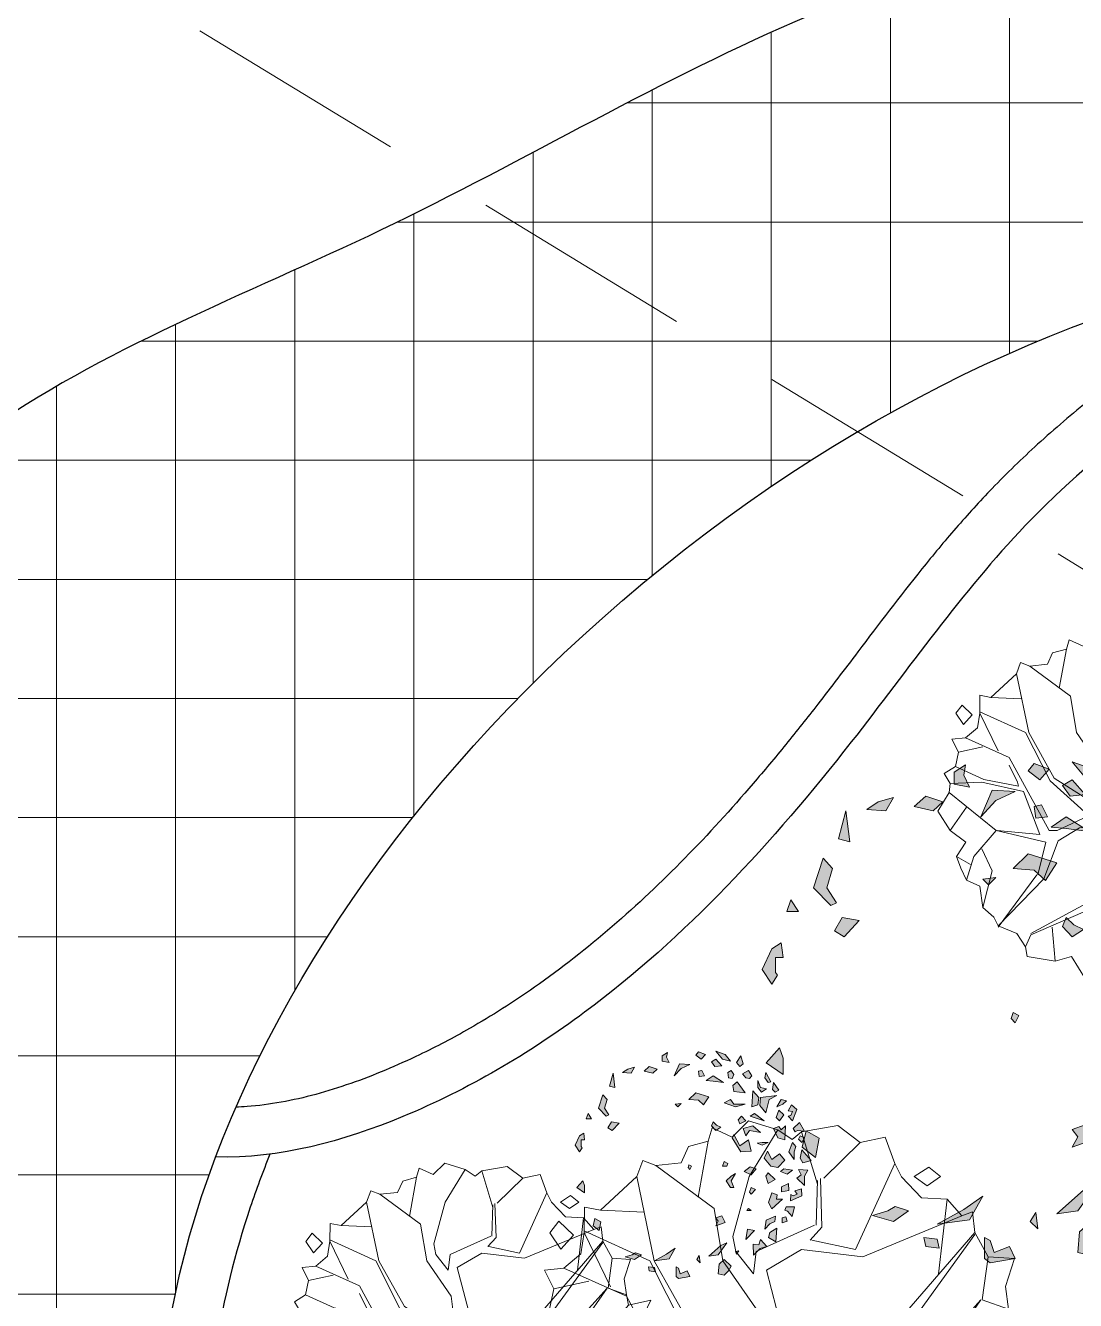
# Model space of a CAD drawing. Header units: inches. Extents: x -12 to 20935469, y -1604 to 24729220.
# Drawn here: x 20933147.7 to 20933253.4, y 24710552.2 to 24710680.7 of the extents above; entities that cross this region are included whole.
import ezdxf

# ---------------------------------------------------------------- set-up
doc = ezdxf.new("R2010")
doc.units = ezdxf.units.IN
doc.header["$LTSCALE"] = 0.03
doc.header["$MEASUREMENT"] = 0
doc.linetypes.add('DASHED2', pattern=[0.375, 0.25, -0.125])
for name, color, linetype, lineweight in [('Dot', 253, 'Continuous', 0), ('Hatch', 253, 'Continuous', 15), ('hatch-1', 253, 'Continuous', 5), ('ILLUSTR-TREE', 74, 'Continuous', 0)]:
    doc.layers.add(name, color=color, linetype=linetype, lineweight=lineweight)
doc.styles.add('ATTR', font='romans.shx', dxfattribs={"width": 0.8, "height": 0.7})

# ---------------------------------------------------------------- blocks, each defined once
blk = doc.blocks.new('TREE_009')
at = {"layer": 'ILLUSTR-TREE'}
for p, q in [((-12160.46, 13912.91), (-12166.65, 13906.74)), ((-12149.34, 13909.54), (-12160.46, 13912.91)), ((-12126.77, 13911.14), (-12140.45, 13908.76)), ((-12118.31, 13904.71), (-12126.77, 13911.14)), ((-12174.22, 13910.26), (-12175.66, 13905.24)), ((-12166.65, 13906.74), (-12174.22, 13910.26)), ((-12149.34, 13909.54), (-12160.26, 13891.83)), ((-12143.96, 13905.85), (-12149.34, 13909.54)), ((-12140.45, 13908.76), (-12143.96, 13905.85)), ((-12140.45, 13908.76), (-12134.4, 13889.01)), ((-12108.88, 13906.74), (-12118.31, 13904.71)), ((-12105.24, 13896.77), (-12108.88, 13906.74)), ((-12183.16, 13903.21), (-12185.91, 13897.04)), ((-12175.66, 13905.24), (-12183.16, 13903.21)), ((-12179.51, 13884.08), (-12175.66, 13905.24)), ((-12132.06, 13891.31), (-12118.31, 13904.71)), ((-12200.35, 13897.92), (-12202.62, 13891.83)), ((-12195.47, 13896.07), (-12200.35, 13897.92)), ((-12185.91, 13897.04), (-12195.47, 13896.07)), ((-12120.09, 13864.33), (-12105.24, 13896.77)), ((-12102.7, 13891.75), (-12105.24, 13896.77)), ((-12202.62, 13891.83), (-12216.38, 13879.14)), ((-12196.02, 13860.09), (-12202.62, 13891.83)), ((-12195.47, 13896.07), (-12173.46, 13879.85)), ((-12160.26, 13891.83), (-12166.31, 13869.26)), ((-12095.13, 13883.81), (-12102.7, 13891.75)), ((-12097.95, 13891.83), (-12092.45, 13895.36)), ((-12093, 13888.31), (-12097.95, 13891.83)), ((-12088.05, 13891.83), (-12093, 13888.31)), ((-12092.45, 13895.36), (-12088.05, 13891.83)), ((-12134.95, 13873.5), (-12134.4, 13890.42)), ((-12133.3, 13891.13), (-12132.75, 13872.79)), ((-12085.43, 13883.37), (-12095.13, 13883.81)), ((-12085.43, 13883.37), (-12088.74, 13855.16)), ((-12079.93, 13877.02), (-12085.43, 13883.37)), ((-12222.36, 13880.28), (-12222.43, 13870.68)), ((-12216.38, 13879.14), (-12222.36, 13880.28)), ((-12199.87, 13878.43), (-12216.38, 13879.14)), ((-12173.46, 13879.85), (-12170.16, 13860.09)), ((-12117.34, 13861.51), (-12079.93, 13877.02)), ((-12075.87, 13878.52), (-12079.93, 13877.02)), ((-12074.98, 13870.68), (-12075.87, 13878.52)), ((-12231.99, 13875), (-12235.43, 13870.59)), ((-12226.48, 13869.71), (-12231.99, 13875)), ((-12157.51, 13863.62), (-12135.5, 13873.5)), ((-12132.75, 13872.79), (-12137.15, 13867.85)), ((-12235.43, 13870.59), (-12231.3, 13864.41)), ((-12231.3, 13864.41), (-12226.48, 13869.71)), ((-12222.43, 13870.68), (-12223.73, 13862.65)), ((-12197.67, 13860.09), (-12222.43, 13871.38)), ((-12222.43, 13870.68), (-12212.52, 13850.22)), ((-12166.31, 13869.26), (-12165.21, 13863.62)), ((-12136.6, 13867.85), (-12120.09, 13864.33)), ((-12112.39, 13827.65), (-12074.98, 13870.68)), ((-12074.98, 13869.97), (-12105.24, 13828.35)), ((-12070.03, 13861.51), (-12074.98, 13870.68)), ((-12223.73, 13862.65), (-12230.13, 13857.27)), ((-12165.21, 13863.62), (-12158.61, 13855.16)), ((-12158.61, 13855.16), (-12157.51, 13863.62)), ((-12153.66, 13856.57), (-12140.45, 13864.33)), ((-12140.45, 13864.33), (-12117.34, 13861.51)), ((-12184.47, 13834), (-12197.67, 13860.09)), ((-12182.26, 13835.41), (-12196.02, 13860.09)), ((-12170.16, 13860.09), (-12156.96, 13841.05)), ((-12072.23, 13845.28), (-12070.03, 13861.51)), ((-12060.06, 13860.89), (-12070.03, 13861.51)), ((-12063.49, 13850.31), (-12060.06, 13860.89)), ((-12230.13, 13857.27), (-12237.49, 13856.48)), ((-12237.49, 13856.48), (-12233.98, 13849.52)), ((-12206.47, 13846.69), (-12230.13, 13857.27)), ((-12144.3, 13820.6), (-12153.66, 13856.57)), ((-12233.98, 13849.52), (-12235.63, 13841.76)), ((-12220.78, 13852.34), (-12233.98, 13849.52)), ((-12062.33, 13841.76), (-12063.49, 13850.31)), ((-12185.02, 13807.2), (-12206.47, 13846.69)), ((-12089.29, 13826.94), (-12072.78, 13845.28)), ((-12072.78, 13845.28), (-12085.43, 13826.94)), ((-12072.23, 13845.28), (-12062.33, 13841.76)), ((-12235.63, 13841.76), (-12241.62, 13837.97)), ((-12235.63, 13841.76), (-12220.23, 13834.7)), ((-12202.07, 13833.29), (-12206.47, 13842.46)), ((-12156.96, 13841.05), (-12154.21, 13818.48)), ((-12061.23, 13836.11), (-12062.33, 13841.76)), ((-12049.05, 13838.85), (-12061.23, 13836.11)), ((-12057.99, 13820.33), (-12049.05, 13838.85)), ((-12241.62, 13837.97), (-12238.38, 13832.59)), ((-12220.23, 13834.7), (-12201.52, 13831.18)), ((-12164.11, 13815.66), (-12184.47, 13834)), ((-12154.21, 13817.78), (-12182.26, 13835.41)), ((-12071.13, 13824.83), (-12061.23, 13836.11)), ((-12238.38, 13832.59), (-12238.93, 13827.65)), ((-12221.33, 13833.29), (-12238.38, 13832.59)), ((-12198.77, 13828.35), (-12221.33, 13833.29)), ((-12201.52, 13831.18), (-12202.07, 13833.29)), ((-12238.93, 13827.65), (-12245.05, 13817.69)), ((-12213.63, 13807.2), (-12238.93, 13827.65)), ((-12189.97, 13805.08), (-12198.77, 13828.35)), ((-12144.3, 13811.43), (-12105.79, 13824.83)), ((-12143.75, 13819.89), (-12112.39, 13827.65)), ((-12105.79, 13824.83), (-12070.58, 13822.71)), ((-12105.24, 13828.35), (-12089.29, 13826.94)), ((-12085.43, 13826.24), (-12071.13, 13824.83)), ((-12051.8, 13826.5), (-12053.87, 13822.1)), ((-12047.68, 13822.1), (-12051.8, 13826.5)), ((-12229.58, 13819.89), (-12238.38, 13807.2)), ((-12150.36, 13819.89), (-12150.9, 13817.78)), ((-12147.6, 13820.6), (-12150.36, 13819.89)), ((-12148.7, 13818.48), (-12147.6, 13820.6)), ((-12070.58, 13822.71), (-12061.78, 13802.96)), ((-12053.87, 13815.04), (-12057.99, 13820.33)), ((-12053.87, 13822.1), (-12049.74, 13817.69)), ((-12049.74, 13817.69), (-12047.68, 13822.1)), ((-12245.05, 13817.69), (-12238.38, 13807.2)), ((-12164.11, 13814.95), (-12180.61, 13807.2)), ((-12150.9, 13817.78), (-12148.7, 13818.48)), ((-12061.78, 13802.96), (-12053.87, 13815.04)), ((-12155.31, 13810.02), (-12168.51, 13808.61)), ((-12155.31, 13810.02), (-12152.01, 13789.56)), ((-12144.3, 13810.72), (-12127.25, 13790.27)), ((-12238.38, 13807.2), (-12229.92, 13800.94)), ((-12213.63, 13807.2), (-12225.73, 13793.09)), ((-12186.67, 13800.85), (-12213.63, 13807.2)), ((-12213.07, 13807.2), (-12189.97, 13805.08)), ((-12180.61, 13807.2), (-12185.02, 13807.2)), ((-12168.51, 13808.61), (-12180.06, 13801.55)), ((-12148.15, 13809.31), (-12131.1, 13789.56)), ((-12148.15, 13808.61), (-12146.5, 13787.45)), ((-12229.92, 13800.94), (-12235.08, 13793.09)), ((-12191.07, 13783.21), (-12186.67, 13800.85)), ((-12180.06, 13801.55), (-12187.77, 13781.1)), ((-12061.43, 13796.53), (-12061.78, 13802.96)), ((-12221.33, 13797.32), (-12215.83, 13785.33)), ((-12064.53, 13790.27), (-12061.43, 13796.53)), ((-12227.38, 13788.86), (-12235.08, 13793.09)), ((-12235.08, 13793.09), (-12232.68, 13786.83)), ((-12225.73, 13793.09), (-12229.58, 13780.39)), ((-12127.25, 13790.27), (-12064.53, 13790.27)), ((-12063.49, 13786.83), (-12064.53, 13790.27)), ((-12232.68, 13786.83), (-12229.58, 13780.39)), ((-12152.01, 13789.56), (-12158.61, 13771.22)), ((-12146.5, 13787.45), (-12155.86, 13767.7)), ((-12131.1, 13789.56), (-12132.75, 13769.81)), ((-12126.7, 13786.04), (-12128.9, 13772.63)), ((-12126.7, 13786.04), (-12105.24, 13786.74)), ((-12105.24, 13786.74), (-12095.89, 13768.4)), ((-12068.31, 13781.54), (-12063.49, 13786.83)), ((-12215.83, 13785.33), (-12220.78, 13765.58)), ((-12212.52, 13755), (-12191.62, 13783.21)), ((-12187.77, 13781.1), (-12212.52, 13755.71)), ((-12070.37, 13770.96), (-12068.31, 13781.54)), ((-12229.58, 13780.39), (-12222.36, 13777.13)), ((-12222.36, 13777.13), (-12220.78, 13765.58)), ((-12099.74, 13776.16), (-12078.28, 13769.81)), ((-12158.61, 13771.22), (-12194.92, 13751.47)), ((-12128.9, 13772.63), (-12106.34, 13758.53)), ((-12155.86, 13767.7), (-12194.92, 13750.77)), ((-12132.75, 13769.81), (-12125.05, 13752.89)), ((-12130, 13769.81), (-12116.24, 13737.37)), ((-12129.45, 13769.11), (-12106.34, 13757.12)), ((-12084.81, 13761.26), (-12078.28, 13769.81)), ((-12078.28, 13769.81), (-12070.37, 13770.96)), ((-12220.78, 13765.58), (-12214.79, 13760.38)), ((-12214.79, 13760.38), (-12212.52, 13755.71)), ((-12106.34, 13758.53), (-12085.98, 13753.59)), ((-12106.34, 13757.12), (-12105.24, 13742.31)), ((-12085.98, 13753.59), (-12084.81, 13761.26)), ((-12212.52, 13755.71), (-12202.42, 13751.56)), ((-12183.37, 13755), (-12181.71, 13736.66)), ((-12125.05, 13752.89), (-12130.55, 13732.43)), ((-12093.07, 13740.98), (-12085.98, 13753.59)), ((-12202.42, 13751.56), (-12197.67, 13744.42)), ((-12194.92, 13750.77), (-12197.67, 13744.42)), ((-12116.24, 13737.37), (-12112.32, 13748.04)), ((-12112.32, 13748.04), (-12105.24, 13742.31)), ((-12197.67, 13744.42), (-12196.91, 13739.22)), ((-12105.24, 13742.31), (-12093.07, 13740.98)), ((-12196.91, 13739.22), (-12181.71, 13736.66)), ((-12181.71, 13736.66), (-12172.84, 13739.22)), ((-12172.84, 13739.22), (-12165.28, 13726.88)), ((-12121.95, 13736.57), (-12116.24, 13737.37)), ((-12108.27, 13740.72), (-12113.77, 13737.19)), ((-12107.72, 13734.37), (-12108.27, 13740.72)), ((-12165.28, 13726.88), (-12157.71, 13733.93)), ((-12157.71, 13733.93), (-12148.77, 13729.52)), ((-12148.77, 13729.52), (-12144.65, 13733.93)), ((-12144.65, 13733.93), (-12130.55, 13732.43)), ((-12130.55, 13732.43), (-12121.95, 13736.57)), ((-12113.77, 13737.19), (-12113.22, 13730.14)), ((-12113.22, 13730.14), (-12107.72, 13734.37))]:
    blk.add_line(p, q, dxfattribs=at)
at = {"layer": 'ILLUSTR-TREE', "style": 'ATTR', "width": 0.8, "flags": 9}
blk.add_attdef('ESTCODE', (-12147.6, 13820.6), '', height=1.05, dxfattribs=at)
blk = doc.blocks.new('GRN1')
at = {"layer": 'ILLUSTR-TREE', "true_color": 0x30441d}
h = blk.add_hatch(color=89, dxfattribs=at)
h.paths.add_polyline_path([(0.2571, -0.0526), (0.2603, -0.0695), (0.2735, -0.0695), (0.2817, -0.0569), (0.2702, -0.059)])
h.paths.add_polyline_path([(0.2406, -0.0821), (0.2308, -0.0927), (0.2357, -0.1137), (0.2472, -0.1011)])
h.paths.add_polyline_path([(0.1897, 0.2148), (0.1848, 0.2064), (0.1914, 0.2), (0.2078, 0.2021)])
h.paths.add_polyline_path([(0.193, 0.1853), (0.1848, 0.1727), (0.1963, 0.1642), (0.2127, 0.1642), (0.1963, 0.1706)])
h.paths.add_polyline_path([(0.1864, 0.1053), (0.2012, 0.1032), (0.2094, 0.1137), (0.1831, 0.1327)])
h.paths.add_polyline_path([(0.2603, 0.0969), (0.2653, 0.0779), (0.285, 0.0611), (0.2768, 0.0842)])
h.paths.add_polyline_path([(0.2078, 0.08), (0.2242, 0.0547), (0.2127, 0.0379), (0.2111, 0.0547)])
h.paths.add_polyline_path([(0.2521, -0.0021), (0.2538, -0.0274), (0.2242, -0.04), (0.2423, -0.0232)])
h.paths.add_polyline_path([(0.2653, 0.0253), (0.2751, 0.0126), (0.2833, 0.019), (0.2768, 0.0358)])
h.paths.add_polyline_path([(0.2373, 0.0274), (0.2357, 0.019), (0.2226, 0.0211), (0.2242, 0.0337)])
h.paths.add_polyline_path([(0.2488, 0.0758), (0.2472, 0.059), (0.2587, 0.0505), (0.2653, 0.0611)])
h.paths.add_polyline_path([(0.2094, 0.1958), (0.2078, 0.1895), (0.2193, 0.1811), (0.2324, 0.1832)])
h.paths.add_polyline_path([(0.2291, 0.1263), (0.2193, 0.1348), (0.2176, 0.1432), (0.2242, 0.1495), (0.2373, 0.1411)])
h.paths.add_polyline_path([(0.2373, 0.099), (0.2275, 0.1053), (0.2176, 0.1011), (0.2193, 0.0927), (0.2324, 0.0905)])
h.paths.add_polyline_path([(0.2538, 0.1284), (0.2472, 0.12), (0.2571, 0.1116), (0.2735, 0.1221)])
h.paths.add_polyline_path([(0.1963, -0.1853), (0.1996, -0.1979), (0.2308, -0.1895)])
h.paths.add_polyline_path([(0.2456, -0.1369), (0.2308, -0.1453), (0.2324, -0.1663), (0.2406, -0.1537)])
h.paths.add_polyline_path([(0.0402, 0.1474), (0.0386, 0.1221), (0.0731, 0.1011), (0.0813, 0.1053), (0.0534, 0.12), (0.0682, 0.1411)])
h.paths.add_polyline_path([(0.0731, 0.278), (0.0616, 0.2716), (0.0698, 0.2632), (0.078, 0.2674)])
h.paths.add_polyline_path([(-0.2275, -0.0884), (-0.2226, -0.0526), (-0.1963, -0.0379), (-0.2111, -0.059)])
h.paths.add_polyline_path([(0.0205, 0.2527), (0.0386, 0.24), (0.0616, 0.2485), (0.0517, 0.2569), (0.0386, 0.2527)])
h.paths.add_polyline_path([(-0.2406, 0.099), (-0.2242, 0.0821), (-0.2357, 0.0695), (-0.2587, 0.0674), (-0.262, 0.0821), (-0.2521, 0.0927)])
h.paths.add_polyline_path([(-0.2324, 0.0232), (-0.2242, 0.0147), (-0.2143, 0.0211)])
h.paths.add_polyline_path([(-0.1307, 0.2358), (-0.1344, 0.2232), (-0.1226, 0.2231), (-0.1198, 0.2319)])
h.paths.add_polyline_path([(-0.1039, 0.2299), (-0.106, 0.2367), (-0.1191, 0.2474), (-0.0951, 0.2536), (-0.0951, 0.2327)])
h.paths.add_polyline_path([(-0.0555, 0.2396), (-0.0585, 0.2217), (-0.0467, 0.2215), (-0.0384, 0.2388)])
h.paths.add_polyline_path([(-0.0771, 0.224), (-0.1, 0.1981), (-0.0846, 0.1897), (-0.0609, 0.1985), (-0.0663, 0.2109), (-0.0766, 0.2096)])
h.paths.add_polyline_path([(-0.216, 0.0442), (-0.2127, 0.0674), (-0.1831, 0.0884), (-0.1897, 0.0737)])
h.paths.add_polyline_path([(-0.1421, 0.0611), (-0.1339, 0.0842), (-0.1174, 0.0758), (-0.1224, 0.0611), (-0.1306, 0.0674)])
h.paths.add_polyline_path([(-0.1812, 0.2081), (-0.1707, 0.1899), (-0.1581, 0.1935), (-0.1472, 0.2104)])
h.paths.add_polyline_path([(-0.2132, 0.1534), (-0.187, 0.1527), (-0.1886, 0.166), (-0.1749, 0.1708), (-0.1924, 0.186), (-0.1969, 0.1696)])
h.paths.add_polyline_path([(-0.15, 0.1808), (-0.1283, 0.1846), (-0.118, 0.2068), (-0.1309, 0.2058), (-0.1372, 0.1936)])
h.paths.add_polyline_path([(-0.1536, 0.1558), (-0.1749, 0.1348), (-0.1503, 0.139)])
h.paths.add_polyline_path([(-0.1043, 0.1474), (-0.1043, 0.1369), (-0.0994, 0.1411)])
h.paths.add_polyline_path([(-0.2028, 0.1179), (-0.2111, 0.1116), (-0.2045, 0.1095)])
h.paths.add_polyline_path([(-0.0205, 0.099), (-0.032, 0.0863), (-0.0485, 0.0969), (-0.0485, 0.1053), (-0.032, 0.099), (-0.014, 0.1095)])
h.paths.add_polyline_path([(0.0189, 0.2295), (0.0008, 0.2127), (0.0041, 0.1958), (0.0238, 0.179), (0.0402, 0.1874), (0.0205, 0.1979), (0.0337, 0.2169)])
h.paths.add_polyline_path([(-0.0287, 0.2064), (-0.0386, 0.1895), (-0.0205, 0.1832), (-0.0123, 0.1895)])
h.paths.add_polyline_path([(-0.0534, 0.1579), (-0.0649, 0.1474), (-0.06, 0.1432), (-0.0485, 0.1474)])
h.paths.add_polyline_path([(0.0178, 0.294), (0.0123, 0.2737), (0.0238, 0.2674), (0.0435, 0.2716)])
h.paths.add_polyline_path([(-0.0435, 0.278), (-0.0255, 0.259), (-0.0172, 0.2695), (-0.0041, 0.2632), (-0.0057, 0.2864), (-0.0205, 0.278)])
h.paths.add_polyline_path([(-0.0808, 0.244), (-0.0685, 0.2712), (-0.0515, 0.2704), (-0.056, 0.254), (-0.0646, 0.2603), (-0.0686, 0.2503), (-0.0653, 0.2447)])
h.paths.add_polyline_path([(0.0041, 0.0021), (-0.0041, -0.0021), (0.0008, -0.0063), (0.0074, -0.0042)])
h.paths.add_polyline_path([(0.0041, 0.0884), (0.0107, 0.0905), (0.0156, 0.0821), (0.0041, 0.0779)])
h.paths.add_polyline_path([(-0.0025, 0.16), (-0.0172, 0.1474), (-0.009, 0.1306), (0.0025, 0.1453)])
h.paths.add_polyline_path([(-0.0057, 0.2485), (-0.0156, 0.2358), (-0.009, 0.219), (-0.0025, 0.2274)])
h.paths.add_polyline_path([(0.0616, 0.1895), (0.055, 0.1748), (0.06, 0.1621), (0.0616, 0.1748)])
h.paths.add_polyline_path([(0.1634, 0.2337), (0.1552, 0.2253), (0.1486, 0.2106), (0.1667, 0.2211)])
h.paths.add_polyline_path([(0.1552, 0.1327), (0.1486, 0.1095), (0.1585, 0.0821), (0.1667, 0.0969), (0.1552, 0.1053)])
h.paths.add_polyline_path([(0.0994, 0.0737), (0.0912, 0.0611), (0.1027, 0.0505), (0.1125, 0.0547), (0.1043, 0.0632)])
h.paths.add_polyline_path([(0.1569, -0.0232), (0.1486, -0.0316), (0.1552, -0.0379)])
h.paths.add_polyline_path([(0.1536, 0.0316), (0.1651, 0.019), (0.1667, -0.0042), (0.1831, 0.0126), (0.1733, 0.0442)])
h.paths.add_polyline_path([(0.1027, 0.2316), (0.0682, 0.2295), (0.0731, 0.2127), (0.0961, 0.2021), (0.101, 0.2148), (0.0928, 0.2211)])
h.paths.add_polyline_path([(0.1289, 0.2274), (0.1142, 0.2169), (0.1224, 0.2085), (0.1404, 0.2148)])
h.paths.add_polyline_path([(0.0862, 0.1706), (0.0912, 0.1432), (0.078, 0.1348), (0.0961, 0.1284), (0.1027, 0.1516)])
h.paths.add_polyline_path([(0.1339, 0.1832), (0.1667, 0.1916), (0.1766, 0.2106), (0.1716, 0.1706), (0.1519, 0.1685)])
h.paths.add_polyline_path([(0.1257, 0.1453), (0.1142, 0.179), (0.1322, 0.1558)])
h.paths.add_polyline_path([(0.1536, 0.1642), (0.1486, 0.1495), (0.1881, 0.1516), (0.1716, 0.1663)])
h.paths.add_polyline_path([(0.1142, 0.1348), (0.1076, 0.12), (0.1174, 0.1158), (0.1257, 0.1242)])
h.paths.add_polyline_path([(0.0879, 0.2548), (0.0912, 0.2611), (0.0895, 0.278), (0.1109, 0.2653), (0.0961, 0.2506)])
h.paths.add_polyline_path([(0.1142, 0.2485), (0.1421, 0.259), (0.1536, 0.2464), (0.1388, 0.2379), (0.1371, 0.2485), (0.1273, 0.2443), (0.1257, 0.2379)])
h.paths.add_polyline_path([(-0.2521, -0.0084), (-0.2653, -0.0021), (-0.2702, -0.0295), (-0.2653, -0.0358), (-0.2423, -0.0358), (-0.2456, -0.0295), (-0.2587, -0.0253)])
h.paths.add_polyline_path([(-0.2538, -0.0863), (-0.2439, -0.0884), (-0.2423, -0.1032), (-0.2521, -0.1011)])
h.paths.add_polyline_path([(0.055, -0.2822), (0.0386, -0.2716), (0.0485, -0.2653), (0.0517, -0.2674), (0.0682, -0.2674), (0.0682, -0.259), (0.0846, -0.2611), (0.078, -0.2716)])
h.paths.add_polyline_path([(-0.1322, -0.219), (-0.1536, -0.2232), (-0.1421, -0.2379), (-0.124, -0.2337)])
h.paths.add_polyline_path([(-0.2176, -0.16), (-0.2242, -0.1369), (-0.2127, -0.12), (-0.2078, -0.1348), (-0.2127, -0.1432)])
h.paths.add_polyline_path([(-0.0485, -0.278), (-0.0616, -0.259), (-0.0435, -0.259), (-0.032, -0.2632)])
h.paths.add_polyline_path([(0.1289, -0.2), (0.1257, -0.2064), (0.1454, -0.2253), (0.1782, -0.2148), (0.1667, -0.2043), (0.1454, -0.2106)])
h.paths.add_polyline_path([(0.1191, -0.2548), (0.1322, -0.2506), (0.1191, -0.2422)])
h.paths.add_polyline_path([(0.1092, -0.1748), (0.0912, -0.1916), (0.0977, -0.2021), (0.1125, -0.1937)])
at = {"layer": 'ILLUSTR-TREE', "color": 89, "true_color": 0x30441d}
for p, q in [((-0.0057, 0.2864), (-0.0205, 0.278)), ((-0.0041, 0.2632), (-0.0057, 0.2864)), ((0.0178, 0.294), (0.0123, 0.2737)), ((0.0435, 0.2716), (0.0178, 0.294)), ((-0.0808, 0.244), (-0.0685, 0.2712)), ((-0.0685, 0.2712), (-0.0515, 0.2704)), ((-0.0515, 0.2704), (-0.056, 0.254)), ((-0.0205, 0.278), (-0.0435, 0.278)), ((-0.0435, 0.278), (-0.0255, 0.259)), ((-0.0255, 0.259), (-0.0172, 0.2695)), ((-0.0172, 0.2695), (-0.0041, 0.2632)), ((0.0123, 0.2737), (0.0238, 0.2674)), ((0.0238, 0.2674), (0.0435, 0.2716)), ((0.0731, 0.278), (0.0616, 0.2716)), ((0.0616, 0.2716), (0.0698, 0.2632)), ((0.078, 0.2674), (0.0731, 0.278)), ((0.0895, 0.278), (0.1109, 0.2653)), ((0.0912, 0.2611), (0.0895, 0.278)), ((-0.0646, 0.2603), (-0.0686, 0.2503)), ((-0.056, 0.254), (-0.0646, 0.2603)), ((0.0517, 0.2569), (0.0386, 0.2527)), ((0.0616, 0.2485), (0.0517, 0.2569)), ((0.0698, 0.2632), (0.078, 0.2674)), ((0.0879, 0.2548), (0.0912, 0.2611)), ((0.0961, 0.2506), (0.0879, 0.2548)), ((0.1109, 0.2653), (0.0961, 0.2506)), ((0.1142, 0.2485), (0.1421, 0.259)), ((0.1421, 0.259), (0.1536, 0.2464)), ((-0.1191, 0.2474), (-0.0951, 0.2536)), ((-0.106, 0.2367), (-0.1191, 0.2474)), ((-0.0951, 0.2536), (-0.0951, 0.2327)), ((-0.0653, 0.2447), (-0.0808, 0.244)), ((-0.0686, 0.2503), (-0.0653, 0.2447)), ((-0.0057, 0.2485), (-0.0156, 0.2358)), ((-0.0025, 0.2274), (-0.0057, 0.2485)), ((0.0386, 0.2527), (0.0205, 0.2527)), ((0.0205, 0.2527), (0.0386, 0.24)), ((0.0386, 0.24), (0.0616, 0.2485)), ((0.1257, 0.2379), (0.1142, 0.2485)), ((0.1273, 0.2443), (0.1257, 0.2379)), ((0.1371, 0.2485), (0.1273, 0.2443)), ((0.1388, 0.2379), (0.1371, 0.2485)), ((0.1536, 0.2464), (0.1388, 0.2379)), ((-0.1307, 0.2358), (-0.1344, 0.2232)), ((-0.1198, 0.2319), (-0.1307, 0.2358)), ((-0.1226, 0.2231), (-0.1198, 0.2319)), ((-0.1039, 0.2299), (-0.106, 0.2367)), ((-0.0951, 0.2327), (-0.1039, 0.2299)), ((-0.0555, 0.2396), (-0.0585, 0.2217)), ((-0.0384, 0.2388), (-0.0555, 0.2396)), ((-0.0467, 0.2215), (-0.0384, 0.2388)), ((-0.0156, 0.2358), (-0.009, 0.219)), ((-0.009, 0.219), (-0.0025, 0.2274)), ((0.0189, 0.2295), (0.0008, 0.2127)), ((0.0337, 0.2169), (0.0189, 0.2295)), ((0.1027, 0.2316), (0.0682, 0.2295)), ((0.0682, 0.2295), (0.0731, 0.2127)), ((0.0928, 0.2211), (0.1027, 0.2316)), ((0.1289, 0.2274), (0.1142, 0.2169)), ((0.1404, 0.2148), (0.1289, 0.2274)), ((0.1634, 0.2337), (0.1552, 0.2253)), ((0.1667, 0.2211), (0.1634, 0.2337)), ((-0.1344, 0.2232), (-0.1226, 0.2231)), ((-0.0771, 0.224), (-0.1, 0.1981)), ((-0.0766, 0.2096), (-0.0771, 0.224)), ((-0.0585, 0.2217), (-0.0467, 0.2215)), ((0.0008, 0.2127), (0.0041, 0.1958)), ((0.0205, 0.1979), (0.0337, 0.2169)), ((0.0731, 0.2127), (0.0961, 0.2021)), ((0.101, 0.2148), (0.0928, 0.2211)), ((0.0961, 0.2021), (0.101, 0.2148)), ((0.1142, 0.2169), (0.1224, 0.2085)), ((0.1224, 0.2085), (0.1404, 0.2148)), ((0.1552, 0.2253), (0.1486, 0.2106)), ((0.1486, 0.2106), (0.1667, 0.2211)), ((0.1897, 0.2148), (0.1848, 0.2064)), ((0.2078, 0.2021), (0.1897, 0.2148)), ((-0.1472, 0.2104), (-0.1812, 0.2081)), ((-0.1812, 0.2081), (-0.1707, 0.1899)), ((-0.1581, 0.1935), (-0.1472, 0.2104)), ((-0.1309, 0.2058), (-0.1372, 0.1936)), ((-0.118, 0.2068), (-0.1309, 0.2058)), ((-0.1283, 0.1846), (-0.118, 0.2068)), ((-0.1, 0.1981), (-0.0846, 0.1897)), ((-0.0846, 0.1897), (-0.0609, 0.1985)), ((-0.0663, 0.2109), (-0.0766, 0.2096)), ((-0.0609, 0.1985), (-0.0663, 0.2109)), ((-0.0287, 0.2064), (-0.0386, 0.1895)), ((-0.0123, 0.1895), (-0.0287, 0.2064)), ((0.0402, 0.1874), (0.0205, 0.1979)), ((0.1667, 0.1916), (0.1766, 0.2106)), ((0.1766, 0.2106), (0.1716, 0.1706)), ((0.1848, 0.2064), (0.1914, 0.2)), ((0.1914, 0.2), (0.2078, 0.2021)), ((-0.1924, 0.186), (-0.1969, 0.1696)), ((-0.1749, 0.1708), (-0.1924, 0.186)), ((-0.1707, 0.1899), (-0.1581, 0.1935)), ((-0.1372, 0.1936), (-0.15, 0.1808)), ((-0.15, 0.1808), (-0.1283, 0.1846)), ((-0.0386, 0.1895), (-0.0205, 0.1832)), ((-0.0205, 0.1832), (-0.0123, 0.1895)), ((0.0041, 0.1958), (0.0238, 0.179)), ((0.0238, 0.179), (0.0402, 0.1874)), ((0.0616, 0.1895), (0.055, 0.1748)), ((0.0616, 0.1748), (0.0616, 0.1895)), ((0.1339, 0.1832), (0.1667, 0.1916)), ((0.193, 0.1853), (0.1848, 0.1727)), ((0.1963, 0.1706), (0.193, 0.1853)), ((0.2094, 0.1958), (0.2078, 0.1895)), ((0.2078, 0.1895), (0.2193, 0.1811)), ((0.2324, 0.1832), (0.2094, 0.1958)), ((-0.1969, 0.1696), (-0.2132, 0.1534)), ((-0.1886, 0.166), (-0.1749, 0.1708)), ((0.055, 0.1748), (0.06, 0.1621)), ((0.06, 0.1621), (0.0616, 0.1748)), ((0.1027, 0.1516), (0.0862, 0.1706)), ((0.0862, 0.1706), (0.0912, 0.1432)), ((0.1142, 0.179), (0.1322, 0.1558)), ((0.1257, 0.1453), (0.1142, 0.179)), ((0.1519, 0.1685), (0.1339, 0.1832)), ((0.1716, 0.1706), (0.1519, 0.1685)), ((0.1848, 0.1727), (0.1963, 0.1642)), ((0.2127, 0.1642), (0.1963, 0.1706)), ((0.2193, 0.1811), (0.2324, 0.1832)), ((-0.187, 0.1527), (-0.1886, 0.166)), ((-0.1536, 0.1558), (-0.1749, 0.1348)), ((-0.1503, 0.139), (-0.1536, 0.1558)), ((-0.0534, 0.1579), (-0.0649, 0.1474)), ((-0.0485, 0.1474), (-0.0534, 0.1579)), ((-0.0025, 0.16), (-0.0172, 0.1474)), ((0.0025, 0.1453), (-0.0025, 0.16)), ((0.1322, 0.1558), (0.1257, 0.1453)), ((0.1536, 0.1642), (0.1486, 0.1495)), ((0.1716, 0.1663), (0.1536, 0.1642)), ((0.1881, 0.1516), (0.1716, 0.1663)), ((0.1963, 0.1642), (0.2127, 0.1642)), ((-0.2132, 0.1534), (-0.187, 0.1527)), ((-0.0994, 0.1411), (-0.1043, 0.1474)), ((-0.1043, 0.1474), (-0.1043, 0.1369)), ((-0.0649, 0.1474), (-0.06, 0.1432)), ((-0.06, 0.1432), (-0.0485, 0.1474)), ((-0.0172, 0.1474), (-0.009, 0.1306)), ((-0.009, 0.1306), (0.0025, 0.1453)), ((0.0402, 0.1474), (0.0386, 0.1221)), ((0.0682, 0.1411), (0.0402, 0.1474)), ((0.0912, 0.1432), (0.078, 0.1348)), ((0.0961, 0.1284), (0.1027, 0.1516)), ((0.1486, 0.1495), (0.1881, 0.1516)), ((0.2176, 0.1432), (0.2242, 0.1495)), ((0.2193, 0.1348), (0.2176, 0.1432)), ((0.2242, 0.1495), (0.2373, 0.1411)), ((-0.1749, 0.1348), (-0.1503, 0.139)), ((-0.1043, 0.1369), (-0.0994, 0.1411)), ((0.0534, 0.12), (0.0682, 0.1411)), ((0.078, 0.1348), (0.0961, 0.1284)), ((0.1142, 0.1348), (0.1076, 0.12)), ((0.1257, 0.1242), (0.1142, 0.1348)), ((0.1552, 0.1327), (0.1486, 0.1095)), ((0.1552, 0.1053), (0.1552, 0.1327)), ((0.2094, 0.1137), (0.1831, 0.1327)), ((0.1831, 0.1327), (0.1864, 0.1053)), ((0.2291, 0.1263), (0.2193, 0.1348)), ((0.2373, 0.1411), (0.2291, 0.1263)), ((0.2538, 0.1284), (0.2472, 0.12)), ((0.2735, 0.1221), (0.2538, 0.1284)), ((-0.2028, 0.1179), (-0.2111, 0.1116)), ((-0.2045, 0.1095), (-0.2028, 0.1179)), ((0.0386, 0.1221), (0.0731, 0.1011)), ((0.0813, 0.1053), (0.0534, 0.12)), ((0.1076, 0.12), (0.1174, 0.1158)), ((0.1174, 0.1158), (0.1257, 0.1242)), ((0.2012, 0.1032), (0.2094, 0.1137)), ((0.2472, 0.12), (0.2571, 0.1116)), ((0.2571, 0.1116), (0.2735, 0.1221)), ((-0.2521, 0.0927), (-0.2406, 0.099)), ((-0.2406, 0.099), (-0.2242, 0.0821)), ((-0.2111, 0.1116), (-0.2045, 0.1095)), ((-0.0485, 0.1053), (-0.032, 0.099)), ((-0.0485, 0.0969), (-0.0485, 0.1053)), ((-0.032, 0.099), (-0.014, 0.1095)), ((-0.0205, 0.099), (-0.032, 0.0863)), ((-0.014, 0.1095), (-0.0205, 0.099)), ((0.0731, 0.1011), (0.0813, 0.1053)), ((0.1486, 0.1095), (0.1585, 0.0821)), ((0.1667, 0.0969), (0.1552, 0.1053)), ((0.1864, 0.1053), (0.2012, 0.1032)), ((0.2275, 0.1053), (0.2176, 0.1011)), ((0.2176, 0.1011), (0.2193, 0.0927)), ((0.2373, 0.099), (0.2275, 0.1053)), ((0.2324, 0.0905), (0.2373, 0.099)), ((-0.262, 0.0821), (-0.2521, 0.0927)), ((-0.2127, 0.0674), (-0.1831, 0.0884)), ((-0.1831, 0.0884), (-0.1897, 0.0737)), ((-0.032, 0.0863), (-0.0485, 0.0969)), ((0.0041, 0.0884), (0.0107, 0.0905)), ((0.0041, 0.0779), (0.0041, 0.0884)), ((0.0107, 0.0905), (0.0156, 0.0821)), ((0.1585, 0.0821), (0.1667, 0.0969)), ((0.2193, 0.0927), (0.2324, 0.0905)), ((0.2768, 0.0842), (0.2603, 0.0969)), ((0.2603, 0.0969), (0.2653, 0.0779)), ((-0.2587, 0.0674), (-0.262, 0.0821)), ((-0.2242, 0.0821), (-0.2357, 0.0695)), ((-0.1897, 0.0737), (-0.216, 0.0442)), ((-0.1421, 0.0611), (-0.1339, 0.0842)), ((-0.1339, 0.0842), (-0.1174, 0.0758)), ((-0.1174, 0.0758), (-0.1224, 0.0611)), ((0.0156, 0.0821), (0.0041, 0.0779)), ((0.0994, 0.0737), (0.0912, 0.0611)), ((0.1043, 0.0632), (0.0994, 0.0737)), ((0.2111, 0.0547), (0.2078, 0.08)), ((0.2078, 0.08), (0.2242, 0.0547)), ((0.2488, 0.0758), (0.2472, 0.059)), ((0.2653, 0.0611), (0.2488, 0.0758)), ((0.2653, 0.0779), (0.285, 0.0611)), ((0.285, 0.0611), (0.2768, 0.0842)), ((-0.2357, 0.0695), (-0.2587, 0.0674)), ((-0.216, 0.0442), (-0.2127, 0.0674)), ((-0.1306, 0.0674), (-0.1421, 0.0611)), ((-0.1224, 0.0611), (-0.1306, 0.0674)), ((0.0912, 0.0611), (0.1027, 0.0505)), ((0.1125, 0.0547), (0.1043, 0.0632)), ((0.2472, 0.059), (0.2587, 0.0505)), ((0.2587, 0.0505), (0.2653, 0.0611)), ((0.1027, 0.0505), (0.1125, 0.0547)), ((0.1733, 0.0442), (0.1536, 0.0316)), ((0.1831, 0.0126), (0.1733, 0.0442)), ((0.2127, 0.0379), (0.2111, 0.0547)), ((0.2242, 0.0547), (0.2127, 0.0379)), ((0.1536, 0.0316), (0.1651, 0.019)), ((0.2226, 0.0211), (0.2242, 0.0337)), ((0.2242, 0.0337), (0.2373, 0.0274)), ((0.2768, 0.0358), (0.2653, 0.0253)), ((0.2833, 0.019), (0.2768, 0.0358)), ((-0.2143, 0.0211), (-0.2324, 0.0232)), ((-0.2324, 0.0232), (-0.2242, 0.0147)), ((-0.2242, 0.0147), (-0.2143, 0.0211)), ((0.1651, 0.019), (0.1667, -0.0042)), ((0.2357, 0.019), (0.2226, 0.0211)), ((0.2373, 0.0274), (0.2357, 0.019)), ((0.2653, 0.0253), (0.2751, 0.0126)), ((0.2751, 0.0126), (0.2833, 0.019)), ((0.0041, 0.0021), (-0.0041, -0.0021)), ((0.0074, -0.0042), (0.0041, 0.0021)), ((0.1667, -0.0042), (0.1831, 0.0126)), ((-0.2653, -0.0021), (-0.2702, -0.0295)), ((-0.2521, -0.0084), (-0.2653, -0.0021)), ((-0.2587, -0.0253), (-0.2521, -0.0084)), ((-0.0041, -0.0021), (0.0008, -0.0063)), ((0.0008, -0.0063), (0.0074, -0.0042)), ((0.2423, -0.0232), (0.2521, -0.0021)), ((0.2521, -0.0021), (0.2538, -0.0274)), ((-0.2456, -0.0295), (-0.2587, -0.0253)), ((0.1569, -0.0232), (0.1486, -0.0316)), ((0.1552, -0.0379), (0.1569, -0.0232)), ((0.2242, -0.04), (0.2423, -0.0232)), ((0.2538, -0.0274), (0.2242, -0.04)), ((-0.2702, -0.0295), (-0.2653, -0.0358)), ((-0.2653, -0.0358), (-0.2423, -0.0358)), ((-0.2423, -0.0358), (-0.2456, -0.0295)), ((-0.2226, -0.0526), (-0.1963, -0.0379)), ((-0.1963, -0.0379), (-0.2111, -0.059)), ((0.1486, -0.0316), (0.1552, -0.0379)), ((-0.2275, -0.0884), (-0.2226, -0.0526)), ((0.2702, -0.059), (0.2571, -0.0526)), ((0.2571, -0.0526), (0.2603, -0.0695)), ((-0.2111, -0.059), (-0.2275, -0.0884)), ((0.2603, -0.0695), (0.2735, -0.0695)), ((0.2817, -0.0569), (0.2702, -0.059)), ((0.2735, -0.0695), (0.2817, -0.0569)), ((0.2406, -0.0821), (0.2308, -0.0927)), ((0.2472, -0.1011), (0.2406, -0.0821)), ((-0.2521, -0.1011), (-0.2538, -0.0863)), ((-0.2538, -0.0863), (-0.2439, -0.0884)), ((-0.2439, -0.0884), (-0.2423, -0.1032)), ((0.2308, -0.0927), (0.2357, -0.1137)), ((-0.2423, -0.1032), (-0.2521, -0.1011)), ((0.2357, -0.1137), (0.2472, -0.1011)), ((-0.2242, -0.1369), (-0.2127, -0.12)), ((-0.2127, -0.12), (-0.2078, -0.1348)), ((-0.2176, -0.16), (-0.2242, -0.1369)), ((-0.2078, -0.1348), (-0.2127, -0.1432)), ((0.2456, -0.1369), (0.2308, -0.1453)), ((0.2406, -0.1537), (0.2456, -0.1369)), ((-0.2127, -0.1432), (-0.2176, -0.16)), ((0.2308, -0.1453), (0.2324, -0.1663)), ((0.2324, -0.1663), (0.2406, -0.1537)), ((0.1092, -0.1748), (0.0912, -0.1916)), ((0.1125, -0.1937), (0.1092, -0.1748)), ((0.0912, -0.1916), (0.0977, -0.2021)), ((0.0977, -0.2021), (0.1125, -0.1937)), ((0.2308, -0.1895), (0.1963, -0.1853)), ((0.1963, -0.1853), (0.1996, -0.1979)), ((0.1996, -0.1979), (0.2308, -0.1895)), ((0.1289, -0.2), (0.1257, -0.2064)), ((0.1257, -0.2064), (0.1454, -0.2253)), ((0.1454, -0.2106), (0.1289, -0.2)), ((0.1667, -0.2043), (0.1454, -0.2106)), ((0.1782, -0.2148), (0.1667, -0.2043)), ((-0.1322, -0.219), (-0.1536, -0.2232)), ((-0.1536, -0.2232), (-0.1421, -0.2379)), ((-0.124, -0.2337), (-0.1322, -0.219)), ((0.1454, -0.2253), (0.1782, -0.2148)), ((-0.1421, -0.2379), (-0.124, -0.2337)), ((0.1191, -0.2422), (0.1191, -0.2548)), ((0.1322, -0.2506), (0.1191, -0.2422)), ((0.1191, -0.2548), (0.1322, -0.2506)), ((-0.0616, -0.259), (-0.0435, -0.259)), ((-0.0485, -0.278), (-0.0616, -0.259)), ((-0.032, -0.2632), (-0.0485, -0.278)), ((-0.0435, -0.259), (-0.032, -0.2632)), ((0.0386, -0.2716), (0.0485, -0.2653)), ((0.0485, -0.2653), (0.0517, -0.2674)), ((0.0517, -0.2674), (0.0682, -0.2674)), ((0.0682, -0.259), (0.0846, -0.2611)), ((0.0682, -0.2674), (0.0682, -0.259)), ((0.0846, -0.2611), (0.078, -0.2716)), ((0.055, -0.2822), (0.0386, -0.2716)), ((0.078, -0.2716), (0.055, -0.2822))]:
    blk.add_line(p, q, dxfattribs=at)

msp = doc.modelspace()

# ---------------------------------------------------------------- linework, layer by layer
msp.add_ellipse((20933251.45, 24710574.52), major_axis=(80.07, 66.69), ratio=0.623715)
msp.add_spline([(20933290.2, 24710732.86), (20933244.02, 24710689.11), (20933226.57, 24710681.63), (20933183.5, 24710660.06), (20933143.04, 24710639.33), (20933112.64, 24710604.85), (20933100.88, 24710578.62), (20933096.32, 24710532.85), (20933105.42, 24710497.9), (20933118.32, 24710475.43), (20933130.87, 24710460.98), (20933153.98, 24710443.44), (20933167.02, 24710436.95), (20933193.97, 24710429.23), (20933216.79, 24710432.38), (20933230.79, 24710437.29), (20933278.82, 24710458.68), (20933312.05, 24710478.13), (20933329.87, 24710490.38), (20933339.73, 24710495.97), (20933359.62, 24710500.12), (20933379.17, 24710496.44), (20933414.02, 24710470.5), (20933426.73, 24710445.43), (20933446.19, 24710416.7), (20933454.99, 24710406.14), (20933492.03, 24710377.85)], degree=3)
for points, knots in [([(20933285.76, 24710657.69), (20933272.36, 24710649.51), (20933250.88, 24710636.4), (20933229.32, 24710605.32), (20933209.4, 24710583.58), (20933186.71, 24710570.18), (20933173.25, 24710566.47), (20933166.83, 24710566.67)], [0, 0, 0, 0, 46.365116, 74.323154, 112.577133, 133.675989, 152.9839, 152.9839, 152.9839, 152.9839]), ([(20933273.82, 24710656.2), (20933272.14, 24710655.14), (20933270.46, 24710654.07), (20933264.03, 24710649.86), (20933259.37, 24710646.58), (20933253.12, 24710641.54), (20933251.35, 24710640.03), (20933248.06, 24710637.04), (20933246.53, 24710635.56), (20933243.79, 24710632.71), (20933242.58, 24710631.38), (20933240.22, 24710628.67), (20933239.09, 24710627.3), (20933235.75, 24710623.15), (20933233.62, 24710620.34), (20933230.17, 24710615.78), (20933228.83, 24710614.01), (20933226.42, 24710610.91), (20933225.35, 24710609.56), (20933223.18, 24710606.9), (20933222.08, 24710605.58), (20933218.75, 24710601.69), (20933216.46, 24710599.18), (20933209.37, 24710591.95), (20933204.35, 24710587.55), (20933196.83, 24710582.28), (20933194.65, 24710580.89), (20933190.76, 24710578.67), (20933189.08, 24710577.78), (20933186.23, 24710576.42), (20933185.09, 24710575.9), (20933181.61, 24710574.45), (20933179.26, 24710573.61), (20933174.59, 24710572.34), (20933172.27, 24710571.91), (20933169.62, 24710571.71), (20933169.24, 24710571.69), (20933168.86, 24710571.67)], [10.742158, 10.742158, 10.742158, 10.742158, 16.567253, 16.567253, 33.134506, 33.134506, 39.853052, 39.853052, 45.978726, 45.978726, 51.167156, 51.167156, 56.355586, 56.355586, 66.732446, 66.732446, 73.412089, 73.412089, 78.644912, 78.644912, 83.877734, 83.877734, 94.343379, 94.343379, 115.274668, 115.274668, 123.475505, 123.475505, 129.530194, 129.530194, 133.509374, 133.509374, 141.467732, 141.467732, 149.426091, 149.426091, 150.75327, 150.75327, 150.75327, 150.75327]), ([(20933172.3, 24710566.95), (20933171.58, 24710565.16), (20933170.92, 24710563.38), (20933168.74, 24710556.89), (20933167.61, 24710552.26), (20933166.27, 24710543.35), (20933166.07, 24710539.07), (20933166.55, 24710531.01), (20933167.24, 24710527.23), (20933169.45, 24710520.25), (20933170.97, 24710517.06), (20933174.78, 24710511.3), (20933177.07, 24710508.73), (20933182.4, 24710504.26), (20933185.45, 24710502.35), (20933192.25, 24710499.26), (20933196.01, 24710498.08), (20933204.16, 24710496.53), (20933208.54, 24710496.15), (20933217.78, 24710496.26), (20933222.63, 24710496.74), (20933232.64, 24710498.57), (20933237.79, 24710499.91), (20933248.2, 24710503.42), (20933253.46, 24710505.59), (20933263.91, 24710510.69), (20933269.09, 24710513.62), (20933279.2, 24710520.14), (20933284.13, 24710523.73), (20933293.55, 24710531.45), (20933298.05, 24710535.58), (20933306.46, 24710544.24), (20933310.37, 24710548.76), (20933317.48, 24710558.05), (20933320.68, 24710562.81), (20933326.25, 24710572.4), (20933328.62, 24710577.23), (20933332.48, 24710586.78), (20933333.96, 24710591.49), (20933336, 24710600.65), (20933336.56, 24710605.08), (20933336.76, 24710613.5), (20933336.41, 24710617.48), (20933334.84, 24710624.9), (20933333.63, 24710628.32), (20933330.8, 24710633.81), (20933329.35, 24710636), (20933327.67, 24710638.01)], [2.282006, 2.282006, 2.282006, 2.282006, 2.349773, 2.349773, 2.530525, 2.530525, 2.711277, 2.711277, 2.892028, 2.892028, 3.07278, 3.07278, 3.253532, 3.253532, 3.434284, 3.434284, 3.615035, 3.615035, 3.795787, 3.795787, 3.976539, 3.976539, 4.157291, 4.157291, 4.338043, 4.338043, 4.518794, 4.518794, 4.699546, 4.699546, 4.880298, 4.880298, 5.06105, 5.06105, 5.241801, 5.241801, 5.422553, 5.422553, 5.603305, 5.603305, 5.784057, 5.784057, 5.964808, 5.964808, 6.14556, 6.14556, 6.283185, 6.283185, 6.283185, 6.283185]), ([(20933172.3, 24710566.95), (20933171.58, 24710565.16), (20933170.92, 24710563.38), (20933168.74, 24710556.89), (20933167.61, 24710552.26), (20933166.27, 24710543.35), (20933166.07, 24710539.07), (20933166.55, 24710531.01), (20933167.24, 24710527.23), (20933169.45, 24710520.25), (20933170.97, 24710517.06), (20933174.78, 24710511.3), (20933177.07, 24710508.73), (20933182.4, 24710504.26), (20933185.45, 24710502.35), (20933192.25, 24710499.26), (20933196.01, 24710498.08), (20933204.16, 24710496.53), (20933208.54, 24710496.15), (20933217.78, 24710496.26), (20933222.63, 24710496.74), (20933232.64, 24710498.57), (20933237.79, 24710499.91), (20933248.2, 24710503.42), (20933253.46, 24710505.59), (20933263.91, 24710510.69), (20933269.09, 24710513.62), (20933279.2, 24710520.14), (20933284.13, 24710523.73), (20933293.55, 24710531.45), (20933298.05, 24710535.58), (20933306.46, 24710544.24), (20933310.37, 24710548.76), (20933317.48, 24710558.05), (20933320.68, 24710562.81), (20933326.25, 24710572.4), (20933328.62, 24710577.23), (20933332.48, 24710586.78), (20933333.96, 24710591.49), (20933336, 24710600.65), (20933336.56, 24710605.08), (20933336.76, 24710613.5), (20933336.41, 24710617.48), (20933334.84, 24710624.9), (20933333.63, 24710628.32), (20933330.8, 24710633.81), (20933329.35, 24710636), (20933327.67, 24710638.01)], [2.282006, 2.282006, 2.282006, 2.282006, 2.349773, 2.349773, 2.530525, 2.530525, 2.711277, 2.711277, 2.892028, 2.892028, 3.07278, 3.07278, 3.253532, 3.253532, 3.434284, 3.434284, 3.615035, 3.615035, 3.795787, 3.795787, 3.976539, 3.976539, 4.157291, 4.157291, 4.338043, 4.338043, 4.518794, 4.518794, 4.699546, 4.699546, 4.880298, 4.880298, 5.06105, 5.06105, 5.241801, 5.241801, 5.422553, 5.422553, 5.603305, 5.603305, 5.784057, 5.784057, 5.964808, 5.964808, 6.14556, 6.14556, 6.283185, 6.283185, 6.283185, 6.283185])]:
    msp.add_open_spline(points, degree=3, knots=knots)
at = {"layer": 'Dot', "color": 0, "linetype": 'DASHED2', "lineweight": 20, "ltscale": 3000}
msp.add_line((20933078.8, 24710732.86), (20933668.8, 24710373), dxfattribs=at)
at = {"layer": 'Hatch'}
for p, q in [((20933246.8, 24710690.6), (20933246.8, 24710647.6)), ((20933234.8, 24710684.99), (20933234.8, 24710641.62)), ((20933222.8, 24710679.97), (20933222.8, 24710634.21)), ((20933210.8, 24710674.15), (20933210.8, 24710625.24)), ((20933208.28, 24710672.86), (20933361.43, 24710672.86)), ((20933198.8, 24710667.86), (20933198.8, 24710614.38)), ((20933185.15, 24710660.86), (20933362.83, 24710660.86)), ((20933186.8, 24710661.67), (20933186.8, 24710600.98)), ((20933174.8, 24710656.03), (20933174.8, 24710583.41)), ((20933162.8, 24710650.55), (20933162.8, 24710552.86)), ((20933150.8, 24710644.31), (20933150.8, 24710445.33)), ((20933139.74, 24710636.86), (20933226.81, 24710636.86)), ((20933127.09, 24710624.86), (20933210.32, 24710624.86)), ((20933117.73, 24710612.86), (20933197.29, 24710612.86)), ((20933110.37, 24710600.86), (20933186.7, 24710600.86))]:
    msp.add_line(p, q, dxfattribs=at)
at = {"layer": 'hatch-1'}
for p, q in [((20933159.31, 24710648.86), (20933249.67, 24710648.86)), ((20933104.6, 24710588.86), (20933178.1, 24710588.86)), ((20933100.35, 24710576.86), (20933171.28, 24710576.86)), ((20933097.55, 24710564.86), (20933166.16, 24710564.86)), ((20933096.06, 24710552.86), (20933162.8, 24710552.86))]:
    msp.add_line(p, q, dxfattribs=at)

# ---------------------------------------------------------------- block references
at = {"layer": 'ILLUSTR-TREE'}
for p, xscale, yscale, zscale in [((20935522.93, 24708024.91), 0.1864712034882235, 0.1864712034882235, 0.1864712034882235), ((20936465.75, 24706857.39), 0.2668687687620204, 0.2668687687620204, 0.2668687687620204), ((20935457.48, 24707971.69), 0.1864712034882235, 0.1864712034882235, 0.1864712034882235)]:
    msp.add_blockref('TREE_009', p, dxfattribs=dict(at, xscale=xscale, yscale=yscale, zscale=zscale))
at = {"layer": 'ILLUSTR-TREE', "rotation": 270}
for p, xscale, yscale, zscale in [((20933247.54, 24710580.56), -90.89487492681333, 90.89487492681333, 90.89487492681333), ((20933214.68, 24710565.58), -41.25610748431738, 41.25610748431738, 41.25610748431738)]:
    msp.add_blockref('GRN1', p, dxfattribs=dict(at, xscale=xscale, yscale=yscale, zscale=zscale))

doc.saveas('drawing.dxf')
